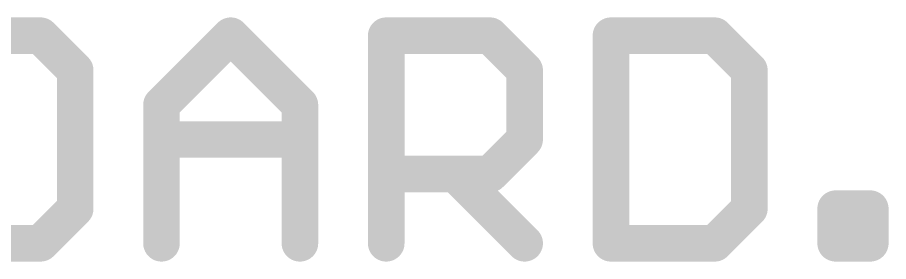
# Model space of a CAD drawing. Extents: x -11.8 to 66.2, y -19.6 to 35.5.
# Drawn here: x 37.91 to 46.97, y 33 to 35.54 of the extents above; entities that cross this region are included whole.
import ezdxf

# ---------------------------------------------------------------- set-up
doc = ezdxf.new("R2010")
doc.units = 0
doc.layers.add('51', color=53, linetype='CONTINUOUS')

msp = doc.modelspace()

# ---------------------------------------------------------------- linework, layer by layer
at = {"layer": '51', "const_width": 0.381}
for points in [[(38.1489, 35.3513), (37.4286, 35.3513)], [(38.509, 34.9912), (38.1489, 35.3513)], [(39.4072, 34.6311), (40.1275, 35.3513)], [(40.1275, 35.3513), (40.8478, 34.6311)], [(41.746, 33.1905), (41.746, 35.3513)], [(41.746, 35.3513), (42.8265, 35.3513)], [(42.8265, 35.3513), (43.1866, 34.9912)], [(44.0848, 35.3513), (44.0848, 33.1905)], [(45.1653, 35.3513), (44.0848, 35.3513)], [(45.5254, 34.9912), (45.1653, 35.3513)], [(38.509, 33.5506), (38.509, 34.9912)], [(43.1866, 34.9912), (43.1866, 34.2709)], [(45.5254, 33.5506), (45.5254, 34.9912)], [(39.4072, 33.1905), (39.4072, 34.6311)], [(40.8478, 34.6311), (40.8478, 33.1905)], [(39.4072, 34.2709), (40.8478, 34.2709)], [(43.1866, 34.2709), (42.8265, 33.9108)], [(42.8265, 33.9108), (41.746, 33.9108)], [(42.4663, 33.9108), (43.1866, 33.1905)], [(38.1489, 33.1905), (38.509, 33.5506)], [(45.1653, 33.1905), (45.5254, 33.5506)], [(46.4236, 33.1905), (46.4236, 33.5506)], [(46.4236, 33.5506), (46.7838, 33.5506)], [(46.7838, 33.5506), (46.7838, 33.1905)], [(37.4286, 33.1905), (38.1489, 33.1905)], [(44.0848, 33.1905), (45.1653, 33.1905)], [(46.7838, 33.1905), (46.4236, 33.1905)]]:
    msp.add_lwpolyline(points, dxfattribs=at)
at = {"layer": '51', "const_width": 0.1905}
for points in [[(38.2162, 35.4187, 1), (38.0815, 35.284)], [(38.1489, 35.2561, 1), (38.1489, 35.4466)], [(40.1949, 35.4187, 1), (40.0602, 35.284)], [(40.1949, 35.284, 1), (40.0602, 35.4187)], [(41.8413, 35.3513, 1), (41.6508, 35.3513)], [(41.746, 35.4466, 1), (41.746, 35.2561)], [(42.8938, 35.4187, 1), (42.7591, 35.284)], [(42.8265, 35.2561, 1), (42.8265, 35.4466)], [(44.0848, 35.4466, 1), (44.0848, 35.2561)], [(44.1801, 35.3513, 1), (43.9896, 35.3513)], [(45.2326, 35.4187, 1), (45.0979, 35.284)], [(45.1653, 35.2561, 1), (45.1653, 35.4466)], [(38.6043, 34.9912, 1), (38.4138, 34.9912)], [(43.2818, 34.9912, 1), (43.0913, 34.9912)], [(45.6206, 34.9912, 1), (45.4301, 34.9912)], [(38.4417, 34.9239, 1), (38.5764, 35.0586)], [(43.1192, 34.9239, 1), (43.2539, 35.0586)], [(45.458, 34.9239, 1), (45.5927, 35.0586)], [(39.5025, 34.6311, 1), (39.312, 34.6311)], [(40.943, 34.6311, 1), (40.7525, 34.6311)], [(39.3399, 34.6984, 1), (39.4746, 34.5637)], [(40.7804, 34.5637, 1), (40.9152, 34.6984)], [(39.4072, 34.3662, 1), (39.4072, 34.1757)], [(40.8478, 34.1757, 1), (40.8478, 34.3662)], [(43.2539, 34.2036, 1), (43.1192, 34.3383)], [(43.0913, 34.2709, 1), (43.2818, 34.2709)], [(41.746, 34.006, 1), (41.746, 33.8155)], [(42.5337, 33.9781, 1), (42.399, 33.8434)], [(42.8265, 33.8155, 1), (42.8265, 34.006)], [(42.7591, 33.9781, 1), (42.8938, 33.8434)], [(38.5764, 33.4833, 1), (38.4417, 33.618)], [(45.5927, 33.4833, 1), (45.458, 33.618)], [(46.4236, 33.6459, 1), (46.4236, 33.4554)], [(46.5189, 33.5506, 1), (46.3284, 33.5506)], [(46.879, 33.5506, 1), (46.6885, 33.5506)], [(46.7838, 33.4554, 1), (46.7838, 33.6459)], [(38.4138, 33.5506, 1), (38.6043, 33.5506)], [(45.4301, 33.5506, 1), (45.6206, 33.5506)], [(38.1489, 33.0953, 1), (38.1489, 33.2858)], [(44.0848, 33.2858, 1), (44.0848, 33.0953)], [(45.1653, 33.0953, 1), (45.1653, 33.2858)], [(46.4236, 33.2858, 1), (46.4236, 33.0953)], [(46.7838, 33.0953, 1), (46.7838, 33.2858)], [(38.0815, 33.2579, 1), (38.2162, 33.1231)], [(39.312, 33.1905, 1), (39.5025, 33.1905)], [(40.7525, 33.1905, 1), (40.943, 33.1905)], [(41.6508, 33.1905, 1), (41.8413, 33.1905)], [(43.1192, 33.1231, 1), (43.2539, 33.2579)], [(43.9896, 33.1905, 1), (44.1801, 33.1905)], [(45.0979, 33.2579, 1), (45.2326, 33.1231)], [(46.3284, 33.1905, 1), (46.5189, 33.1905)], [(46.6885, 33.1905, 1), (46.879, 33.1905)]]:
    msp.add_lwpolyline(points, format="xyb", dxfattribs=at)

doc.saveas('drawing.dxf')
